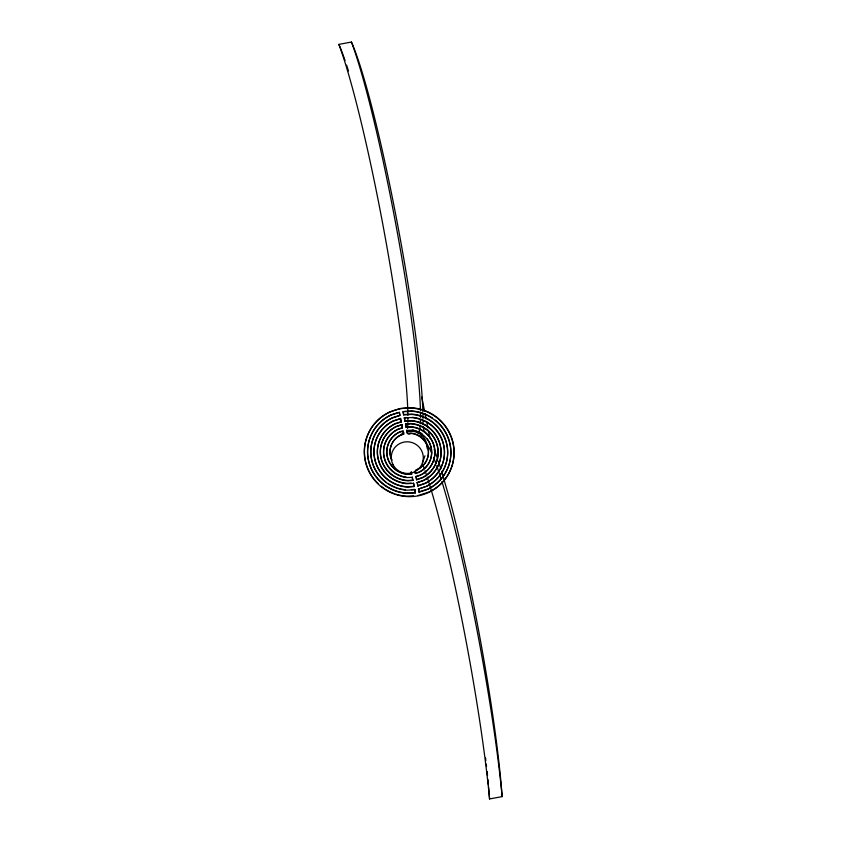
<?xml version="1.0" encoding="UTF-8"?>
<svg xmlns="http://www.w3.org/2000/svg" width="841" height="841" viewBox="0 0 841 841"><rect width="100%" height="100%" fill="white"/><g stroke="black" fill="none" stroke-linecap="round" stroke-linejoin="round"><path stroke-width="1.26" d="M400.484 418.639L393.178 420.868A35.311 34.765 19.6 0 0 374.823 459.018A35.311 34.765 19.6 0 0 407.559 486.771L414.171 486.298L413.53 483.06L414.066 486.613L407.443 487.086A35.311 34.765 19.6 0 1 374.718 459.333A35.311 34.765 19.6 0 1 393.062 421.183L400.484 418.639L401.157 422.003L395.375 423.822A31.905 31.411 19.6 0 0 406.76 483.68L413.415 483.375M401.157 422.003L400.6 418.313M403.648 414.876L403.028 411.764L411.943 411.281A41.735 41.083 19.6 0 1 450.04 444.742A41.735 41.083 19.6 0 1 427.554 489.43L419.081 492.174L418.461 489.063L426.135 486.582A38.518 37.929 19.6 0 0 446.897 445.32A38.518 37.929 19.6 0 0 411.733 414.434L403.648 414.876L403.144 411.449M401.725 424.831L395.974 426.808A28.93 28.478 19.6 0 0 407.759 480.8L412.826 480.442L412.216 477.352L407.107 477.562A25.693 25.293 19.6 0 1 398.171 429.32L402.366 428.027L401.84 424.516L396.079 426.492A28.93 28.478 19.6 0 0 385.01 436.3M404.279 418.03L410.902 417.556A35.311 34.765 19.6 0 1 443.627 445.299A35.311 34.765 19.6 0 1 425.273 483.449L417.851 486.003L417.178 482.639L422.97 480.821A31.905 31.411 19.6 0 0 411.575 420.963L404.92 421.257L404.395 417.704L406.602 417.546M404.92 421.257L404.395 417.704M405.509 424.2L410.587 423.832A28.93 28.478 19.6 0 1 422.371 477.825L416.61 479.801L415.98 476.616L420.164 475.323A25.693 25.293 19.6 0 0 411.228 427.081L406.129 427.281L405.509 424.2L410.702 423.517A28.93 28.478 19.6 0 1 429.825 432.137M391.759 460.206A19.259 18.965 19.6 0 1 401.02 435.039L403.606 434.25L403.102 430.834M406.129 427.281L405.625 423.875M407.37 433.535C406.277 424.158 405.93 437.499 410.818 433.409A19.259 18.965 19.6 0 1 417.315 469.604L415.591 470.13M418.198 433.735L419.88 429.015A211.858 18.859 79.5 0 0 420.164 426.03M403.606 434.25L402.986 431.149L399.738 432.127A22.476 22.118 19.6 0 0 407.16 474.377L411.585 474.229L411.291 471.833M412.826 480.442L412.321 477.036M406.75 430.403L411.175 430.266A22.476 22.118 19.6 0 1 418.608 472.516L415.349 473.494L415.055 471.107M415.98 476.616L420.279 474.997M422.445 462.876L424.968 455.801M416.61 479.801L416.095 476.3M417.178 482.639L423.076 480.505A31.905 31.411 19.6 0 0 434.902 470.949M414.687 489.767L406.613 490.198A38.518 37.929 19.6 0 1 371.449 459.323A38.518 37.929 19.6 0 1 392.2 418.061L399.874 415.57L399.254 412.458L390.792 415.202A41.735 41.083 19.6 0 0 368.305 459.901A41.735 41.083 19.6 0 0 406.392 493.352L415.317 492.879L414.802 489.451L411.344 489.63M415.317 492.879L414.802 489.451M417.851 486.003L417.294 482.324M418.461 489.063L425.157 486.613M419.081 492.174L418.576 488.747M416.726 479.486L422.476 477.509A28.93 28.478 19.6 0 0 430.676 433.041M417.966 485.688L425.388 483.133A35.311 34.765 19.6 0 0 444.458 450.061A35.311 34.765 19.6 0 0 421.152 419.323M398.161 412.532L390.907 414.886A41.735 41.083 19.6 0 0 368.411 459.585A41.735 41.083 19.6 0 0 406.508 493.036L415.422 492.563M419.196 491.859L427.659 489.115A41.735 41.083 19.6 0 0 435.386 420.185M417.988 495.57L429.078 491.964A44.941 44.247 19.6 0 0 453.299 443.838A44.941 44.247 19.6 0 0 412.269 407.811L400.579 408.432L389.488 412.037A44.941 44.247 19.6 0 0 378.208 483.67M401.273 421.677L395.491 423.496A31.905 31.411 19.6 0 0 391.317 477.814M403.722 433.935L401.136 434.713A19.259 18.965 19.6 0 0 391.864 459.88M402.019 431.16L399.853 431.801A22.476 22.118 19.6 0 0 407.275 474.051L411.701 473.914M415.465 473.168L418.713 472.2A22.476 22.118 19.6 0 0 427.228 438.876M407.896 415.391A211.858 18.859 79.5 0 0 383.38 227.364A211.858 18.859 79.5 0 0 338.87 44.384L351.443 42.05A208.841 18.586 79.5 0 1 395.785 215.044A208.841 18.586 79.5 0 1 422.897 411.712M407.307 431.349L413.593 430.182M428.963 482.702A211.858 18.859 79.5 0 1 489.557 798.95L502.13 796.616A208.841 18.586 79.5 0 0 467.281 573.825L463.055 554.965A156.72 13.95 79.5 0 0 446.476 488.274L442.503 474.124A208.841 18.586 79.5 0 0 441.662 471.37M412.942 480.127L407.864 480.484A28.93 28.478 19.6 0 1 384.348 437.352M404.416 411.375L412.058 410.965A41.735 41.083 19.6 0 1 432.474 418.04M403.764 414.56L411.848 414.119A38.518 37.929 19.6 0 1 447.002 445.005A38.518 37.929 19.6 0 1 426.25 486.256M413.604 495.801L406.298 496.19A44.941 44.247 19.6 0 1 396.037 494.224M405.036 420.942L411.691 420.647A31.905 31.411 19.6 0 1 435.585 470.003M411.312 483.155L406.876 483.354A31.905 31.411 19.6 0 1 392.305 478.466M406.245 426.965L411.344 426.765A25.693 25.293 19.6 0 1 421.278 474.524M407.486 433.21L410.934 433.094A19.259 18.965 19.6 0 1 417.43 469.289M421.73 397.005L424.558 411.123M425.062 413.688L426.093 418.829M426.608 421.394L427.89 427.817M428.395 430.382L429.94 438.087M423.128 426.366L424.169 431.549A208.841 18.586 79.5 0 1 425.43 432.547M420.626 432.758L421.373 436.49M414.939 471.423L415.349 473.494M399.37 412.143L399.99 415.254L392.316 417.746A38.518 37.929 19.6 0 0 380.342 476.731M401.84 424.516L402.471 427.701L398.287 429.005A25.693 25.293 19.6 0 0 394.713 472.716M411.175 472.148L411.585 474.229M351.443 42.05A211.858 18.859 79.5 0 1 395.522 222.728A211.858 18.859 79.5 0 1 420.437 410.829M420.468 413.057A211.858 18.859 79.5 0 1 420.489 417.399M420.447 420.09A211.858 18.859 79.5 0 1 420.311 423.79M422.97 414.487A208.841 18.586 79.5 0 1 423.023 418.408M423.023 420.857A208.841 18.586 79.5 0 1 422.96 424.263M426.618 443.827A211.858 18.859 79.5 0 1 431.643 452.963M433.525 457.42A211.858 18.859 79.5 0 1 435.754 463.202M436.679 465.756A211.858 18.859 79.5 0 1 439.055 472.674M439.401 473.725A211.858 18.859 79.5 0 1 441.178 479.223M441.893 481.536A211.858 18.859 79.5 0 1 502.13 796.616M434.177 449.42A208.841 18.586 79.5 0 1 437.583 458.808M438.382 461.152A208.841 18.586 79.5 0 1 440.831 468.7M400.505 434.997A16.053 15.8 19.6 0 1 403.985 432.747M407.948 431.454A16.053 15.8 19.6 0 1 427.049 448.221M394.807 493.814A44.941 44.247 19.6 0 1 385.399 489.283M384.316 488.579A44.941 44.247 19.6 0 1 381.173 486.266M405.478 489.767A38.518 37.929 19.6 0 1 398.066 488.232M396.878 487.843A38.518 37.929 19.6 0 1 387.88 483.354M385.84 481.893A38.518 37.929 19.6 0 1 381.183 477.656M412.153 417.325A35.311 34.765 19.6 0 1 420.069 418.955M406.119 477.12A25.693 25.293 19.6 0 1 400.673 475.785M399.633 475.386A25.693 25.293 19.6 0 1 395.638 473.325M412.447 430.098A22.476 22.118 19.6 0 1 422.193 433.998M407.917 418.324A211.858 18.859 79.5 0 1 407.874 422.424M407.79 424.936A211.858 18.859 79.5 0 1 407.591 428.363M338.87 44.384A208.841 18.586 79.5 0 1 345.052 60.52M346.608 65.156A208.841 18.586 79.5 0 1 348.458 70.949M422.729 464.316A211.858 18.859 79.5 0 1 424.106 468.09M425.052 470.771A211.858 18.859 79.5 0 1 426.482 475.007M427.175 477.12A211.858 18.859 79.5 0 1 428.237 480.421M485.572 758.004A208.841 18.586 79.5 0 1 485.867 760.474M486.287 764.143A208.841 18.586 79.5 0 1 486.55 766.54M487.086 771.449A208.841 18.586 79.5 0 1 487.507 775.497M487.906 779.47A208.841 18.586 79.5 0 1 488.39 784.621M488.61 787.134A208.841 18.586 79.5 0 1 489.557 798.95M392.905 464.463A16.053 15.8 19.6 0 0 420.595 466.566A16.053 15.8 19.6 0 0 408.348 441.84A16.053 15.8 19.6 0 0 392.905 464.463M368.905 471.486A44.941 44.247 19.6 0 0 446.445 477.352A44.941 44.247 19.6 0 0 412.153 408.127A44.941 44.247 19.6 0 0 368.905 471.486"/></g></svg>
